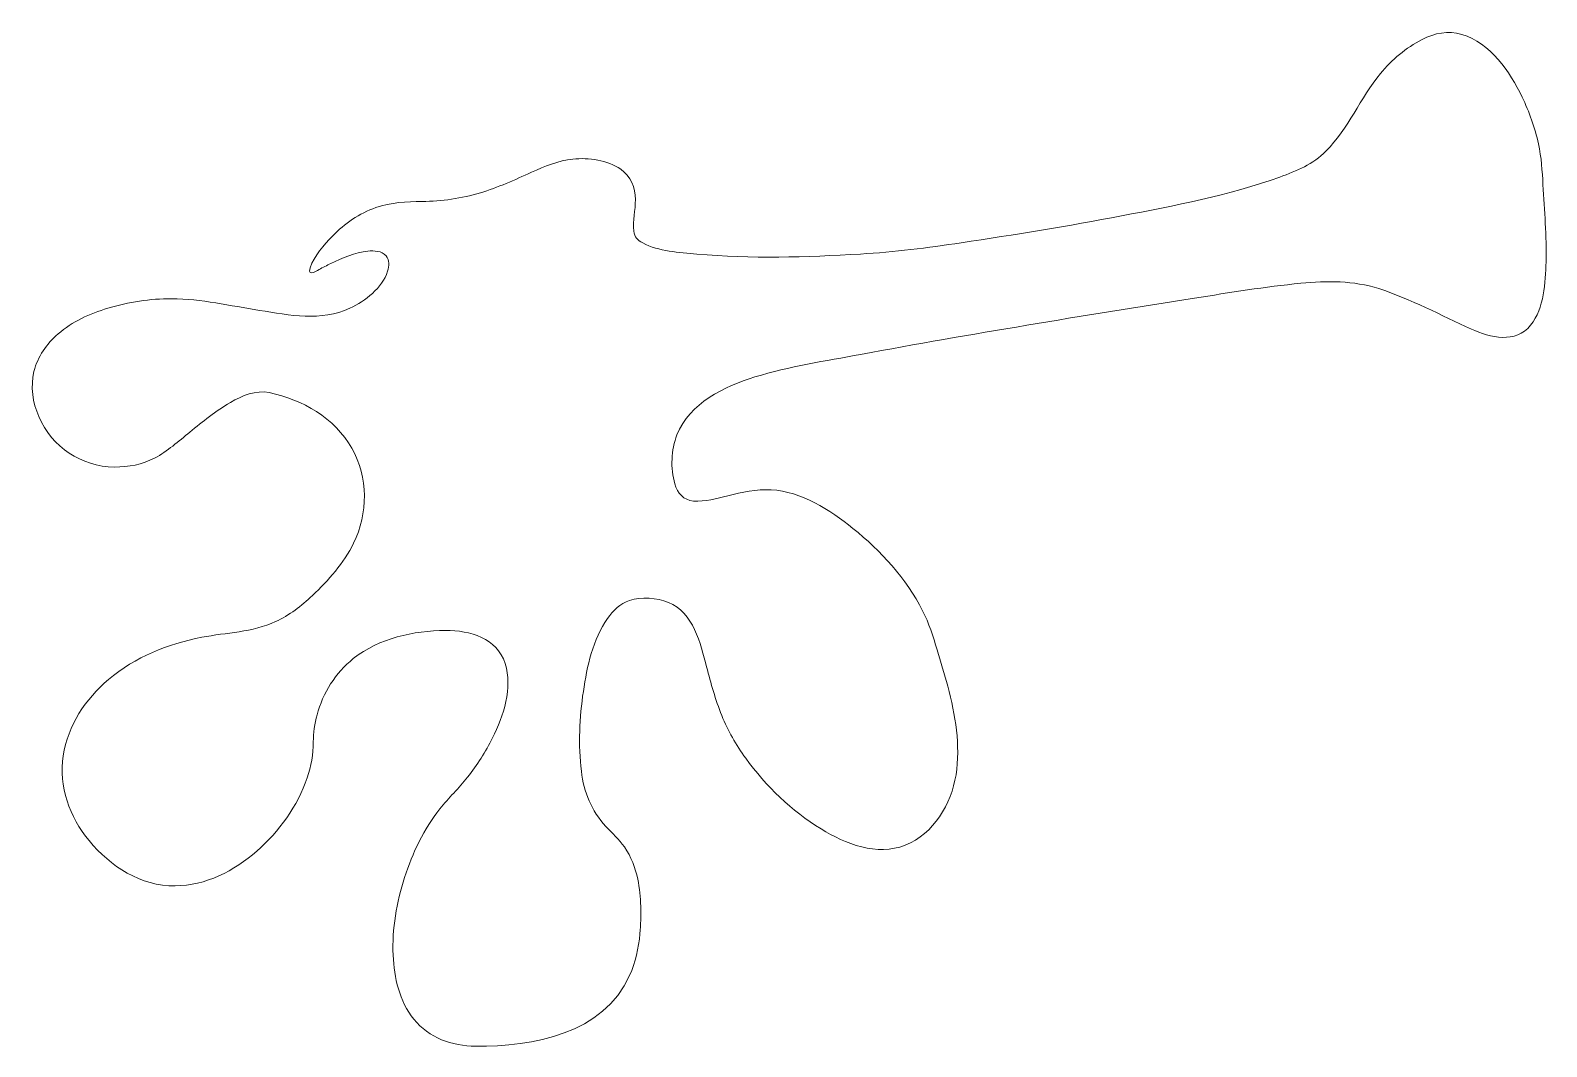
# Model space of a CAD drawing. Header units: inches. Extents: x 370 to 709, y -789 to -562.
import ezdxf

# ---------------------------------------------------------------- set-up
doc = ezdxf.new("R2010")
doc.units = ezdxf.units.IN
doc.header["$MEASUREMENT"] = 0
doc.layers.add('Layer 1', color=7, linetype='Continuous')

msp = doc.modelspace()

# ---------------------------------------------------------------- linework, layer by layer
at = {"layer": 'Layer 1', "color": 7, "lineweight": 9, "true_color": 0xffffff}
msp.add_open_spline([(654.28, -618.09), (646.33, -618.85), (638.4, -620.19), (630.51, -621.4), (617.99, -623.33), (605.48, -625.37), (592.99, -627.47), (580.59, -629.55), (568.2, -631.69), (555.84, -633.99), (547.97, -635.45), (539.86, -636.66), (532.19, -639.03), (525.3, -641.15), (517.59, -644.85), (514.76, -651.98), (513.44, -655.33), (513.29, -659.45), (514.27, -662.92), (514.87, -665.05), (516.21, -666.56), (518.48, -666.76), (521.02, -666.99), (523.66, -666.13), (526.11, -665.57), (529.26, -664.85), (532.58, -664.08), (535.82, -664.25), (542.56, -664.59), (549.01, -668.81), (554.11, -672.88), (560.39, -677.88), (566, -684.13), (569.7, -691.3), (571.14, -694.1), (572.04, -697.03), (572.95, -700.04), (573.77, -702.74), (574.61, -705.44), (575.33, -708.17), (577, -714.57), (578.21, -721.38), (577.17, -727.98), (576.13, -734.51), (572.18, -741.16), (565.81, -743.7), (559.5, -746.23), (552.42, -743.41), (546.99, -740.08), (540.42, -736.06), (534.67, -730.49), (530.14, -724.28), (527.98, -721.31), (526.17, -718.13), (524.78, -714.72), (523.35, -711.19), (522.36, -707.52), (521.38, -703.85), (519.97, -698.56), (518.53, -691.72), (512.84, -689.44), (510.28, -688.41), (506.77, -688.08), (504.12, -688.98), (502.06, -689.68), (500.46, -691.27), (499.23, -693.01), (495.95, -697.7), (494.64, -703.76), (493.82, -709.32), (492.96, -715.19), (492.67, -721.28), (493.37, -727.18), (493.92, -731.89), (495.63, -736), (498.87, -739.5), (500.27, -741.01), (501.79, -742.43), (502.99, -744.11), (504.53, -746.27), (505.46, -748.75), (505.98, -751.33), (506.77, -755.28), (506.84, -759.48), (506.48, -763.49), (506.19, -766.7), (505.48, -769.89), (504.16, -772.84), (498.31, -785.91), (482.57, -788.75), (469.7, -788.64), (464.42, -788.6), (459.28, -786.82), (455.9, -782.6), (452.69, -778.6), (451.49, -773.33), (451.27, -768.3), (451.02, -762.42), (452.04, -756.49), (453.84, -750.9), (455.6, -745.43), (458.15, -740.1), (461.73, -735.58), (463.68, -733.11), (466, -730.99), (467.94, -728.51), (470.08, -725.78), (471.97, -722.84), (473.51, -719.72), (475.94, -714.81), (478.08, -708.55), (476.32, -703.08), (474.48, -697.37), (468.48, -695.68), (463.04, -695.72), (455.78, -695.76), (448.16, -697.38), (442.37, -701.99), (438.37, -705.19), (435.56, -709.66), (434.25, -714.59), (433.73, -716.56), (433.44, -718.59), (433.41, -720.62), (433.38, -723.39), (432.97, -726.02), (432.06, -728.65), (429.89, -734.96), (425.76, -740.66), (420.77, -745.03), (415.73, -749.44), (409.34, -752.75), (402.52, -752.8), (394.81, -752.86), (388.06, -748.47), (383.27, -742.69), (378.86, -737.38), (376.47, -730.61), (377.5, -723.71), (378.5, -716.96), (382.47, -711.01), (387.6, -706.66), (393.54, -701.61), (400.92, -698.72), (408.52, -697.23), (414.01, -696.16), (419.82, -696.11), (424.98, -693.73), (428.06, -692.31), (430.76, -690.21), (433.21, -687.89), (436.8, -684.5), (440.25, -680.68), (442.43, -676.21), (445.71, -669.49), (445.72, -661.53), (442.03, -654.97), (438.18, -648.14), (431.07, -644.12), (423.58, -642.54), (420.52, -641.9), (417.47, -643.22), (414.87, -644.73), (411.62, -646.61), (408.69, -649.01), (405.79, -651.38), (403.29, -653.41), (400.8, -655.65), (397.93, -657.15), (395.19, -658.59), (392.04, -659.22), (388.96, -659.17), (381.51, -659.06), (374.98, -654.75), (372.03, -647.9), (370.67, -644.72), (370.13, -641.18), (370.95, -637.79), (371.76, -634.48), (373.77, -631.63), (376.32, -629.42), (379.51, -626.66), (383.43, -624.88), (387.44, -623.67), (392.08, -622.26), (396.91, -621.53), (401.75, -621.54), (408.36, -621.55), (414.88, -623.13), (421.38, -624.15), (428.17, -625.21), (435.12, -626.67), (441.62, -623.65), (445.07, -622.04), (448.81, -619.17), (450.03, -615.39), (450.39, -614.27), (450.51, -612.92), (449.7, -611.96), (448.74, -610.82), (447, -610.77), (445.64, -610.9), (442.74, -611.19), (439.92, -612.4), (437.32, -613.66), (436.44, -614.09), (435.58, -614.54), (434.72, -615.01), (434.32, -615.22), (433.59, -615.81), (433.08, -615.78), (432.41, -615.75), (432.59, -615.08), (432.74, -614.61), (433.59, -611.96), (435.82, -609.51), (437.7, -607.55), (440.47, -604.66), (443.65, -602.5), (447.43, -601.16), (450.81, -599.97), (454.22, -599.85), (457.76, -599.81), (462.21, -599.76), (466.53, -599.13), (470.79, -597.85), (474.74, -596.68), (478.45, -594.98), (482.19, -593.28), (485.16, -591.94), (488.22, -590.65), (491.5, -590.32), (495.02, -589.97), (499.19, -590.58), (502.17, -592.59), (504.49, -594.17), (505.42, -596.66), (505.46, -599.39), (505.49, -601.72), (504.86, -604.09), (505.13, -606.41), (505.28, -607.74), (505.95, -608.47), (507.11, -609.08), (510.67, -610.96), (515.28, -611.22), (519.21, -611.56), (531.34, -612.63), (543.67, -612.25), (555.82, -611.55), (563.38, -611.11), (570.8, -610.15), (578.29, -609.03), (590.3, -607.24), (602.29, -605.3), (614.21, -603.02), (626.08, -600.76), (638.17, -598.43), (649.57, -594.35), (653.37, -592.99), (657.03, -591.44), (659.92, -588.54), (664.94, -583.5), (667.58, -576.68), (672.08, -571.22), (674.67, -568.08), (677.82, -565.47), (681.44, -563.59), (684.24, -562.14), (687.22, -561.54), (690.29, -562.44), (696.68, -564.32), (701.03, -570.79), (703.78, -576.45), (705.4, -579.78), (706.64, -583.3), (707.44, -586.91), (708.12, -589.95), (708.28, -592.98), (708.45, -596.07), (708.77, -601.81), (709.28, -607.54), (709.13, -613.29), (709.01, -617.93), (708.73, -623.63), (705.7, -627.43), (702.31, -631.67), (696.7, -630.22), (692.43, -628.32), (685.6, -625.27), (678.88, -621.58), (671.74, -619.29), (666.04, -617.47), (660.18, -617.53), (654.28, -618.09)], degree=3, knots=[0, 0, 0, 0, 1, 1, 1, 2, 2, 2, 3, 3, 3, 4, 4, 4, 5, 5, 5, 6, 6, 6, 7, 7, 7, 8, 8, 8, 9, 9, 9, 10, 10, 10, 11, 11, 11, 12, 12, 12, 13, 13, 13, 14, 14, 14, 15, 15, 15, 16, 16, 16, 17, 17, 17, 18, 18, 18, 19, 19, 19, 20, 20, 20, 21, 21, 21, 22, 22, 22, 23, 23, 23, 24, 24, 24, 25, 25, 25, 26, 26, 26, 27, 27, 27, 28, 28, 28, 29, 29, 29, 30, 30, 30, 31, 31, 31, 32, 32, 32, 33, 33, 33, 34, 34, 34, 35, 35, 35, 36, 36, 36, 37, 37, 37, 38, 38, 38, 39, 39, 39, 40, 40, 40, 41, 41, 41, 42, 42, 42, 43, 43, 43, 44, 44, 44, 45, 45, 45, 46, 46, 46, 47, 47, 47, 48, 48, 48, 49, 49, 49, 50, 50, 50, 51, 51, 51, 52, 52, 52, 53, 53, 53, 54, 54, 54, 55, 55, 55, 56, 56, 56, 57, 57, 57, 58, 58, 58, 59, 59, 59, 60, 60, 60, 61, 61, 61, 62, 62, 62, 63, 63, 63, 64, 64, 64, 65, 65, 65, 66, 66, 66, 67, 67, 67, 68, 68, 68, 69, 69, 69, 70, 70, 70, 71, 71, 71, 72, 72, 72, 73, 73, 73, 74, 74, 74, 75, 75, 75, 76, 76, 76, 77, 77, 77, 78, 78, 78, 79, 79, 79, 80, 80, 80, 81, 81, 81, 82, 82, 82, 83, 83, 83, 84, 84, 84, 85, 85, 85, 86, 86, 86, 87, 87, 87, 88, 88, 88, 89, 89, 89, 90, 90, 90, 91, 91, 91, 92, 92, 92, 93, 93, 93, 94, 94, 94, 95, 95, 95, 96, 96, 96, 97, 97, 97, 98, 98, 98, 98], dxfattribs=at)

doc.saveas('drawing.dxf')
